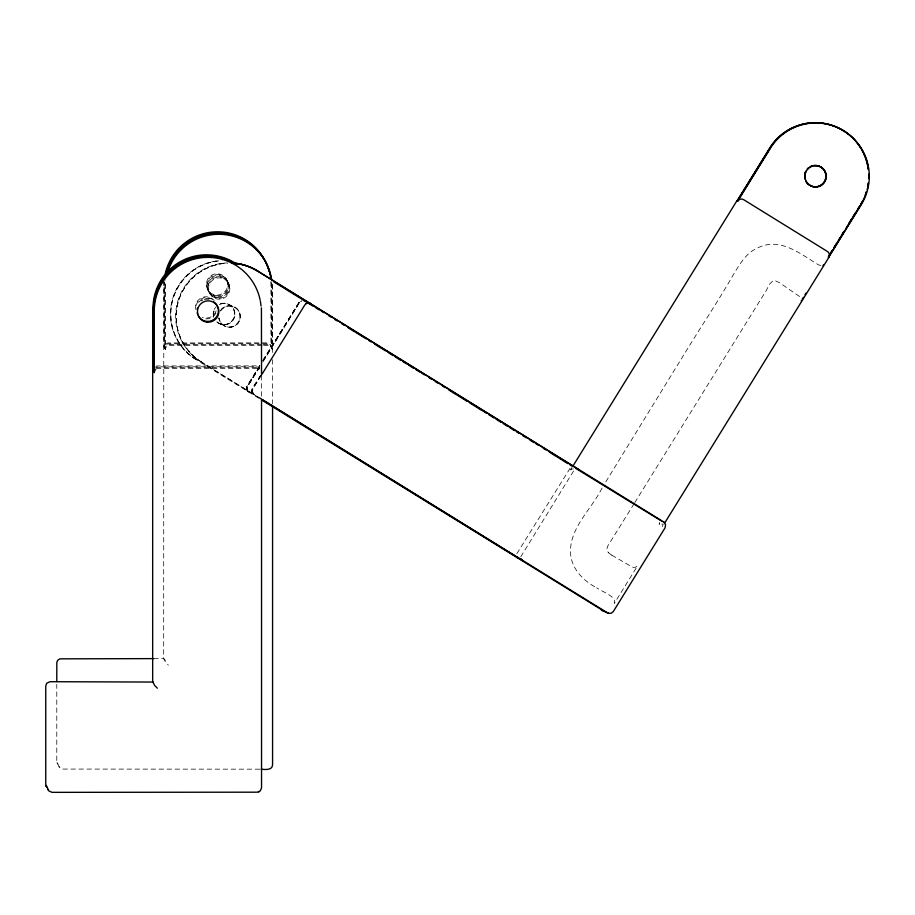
<?xml version="1.0" encoding="UTF-8"?>
<svg xmlns="http://www.w3.org/2000/svg" width="915" height="915" viewBox="0 0 915 915"><rect width="100%" height="100%" fill="white"/><g stroke="black" fill="none" stroke-linecap="round" stroke-linejoin="round"><path stroke-width="0.69" stroke-dasharray="4.58 3.43" d="M163.796 281.122L163.682 658.617L165.649 662.391L168.371 665.182M662.071 524.592L662.117 523.757M663.123 524.226L662.46 526.617M520.761 556.812L574.243 469.921M611.826 555.188L632.391 567.151L634.999 567.449L637.515 565.905L614.377 603.317C617.282 596.729 601.784 591.662 596.66 587.819M516.849 553.644L570.422 467.748M605.799 481.839L686.193 350.96C701.851 325.454 718.538 300.566 733.418 274.58C739.709 264.412 746.034 252.803 757.677 247.965C779.786 236.55 800.648 254.05 818.57 264.904L821.224 265.522M602.047 488.038C591.845 508.809 570.823 526.434 570.445 550.91C570.308 567.643 582.741 580.533 596.683 587.83M259.734 365.394L246.65 386.679L246.558 389.607L248.377 391.906M262.731 360.544L300.314 300.806M259.906 365.474L247.153 386.096A4.278 4.278 0 0 0 248.548 391.986L248.217 391.757M262.902 360.624L298.885 302.407A4.278 4.278 0 0 1 300.497 300.886M259.345 366.778L247.359 386.187A4.278 4.278 0 0 0 248.743 392.078M263.097 360.716L299.079 302.499A4.278 4.278 0 0 1 301.378 300.692M259.563 366.881L247.576 386.29A4.278 4.278 0 0 0 248.96 392.18L247.782 391.46M263.314 360.819L299.297 302.602A4.278 4.278 0 0 1 301.595 300.783M259.769 366.972L247.771 386.382A4.278 4.278 0 0 0 249.166 392.272M262.765 362.123L299.491 302.693A4.278 4.278 0 0 1 301.79 300.886M260.615 375.173L251.854 389.104L251.774 392.032L253.581 394.331M260.809 375.276L252.563 388.612A4.278 4.278 0 0 0 253.947 394.502M261.027 375.367L252.78 388.715A4.278 4.278 0 0 0 254.176 394.605L252.837 393.507M261.221 375.459L252.975 388.806A4.278 4.278 0 0 0 254.37 394.697L201.197 361.894M572.047 467.519L570.548 469.944L573.167 468.022M634.072 503.696L607.617 546.255L606.725 549.698L608.406 552.74M634.804 502.564L766.553 290.021L769.343 284.405L772.66 281.054L775.68 280.951M301.275 301.252L300.658 301.664M572.653 469.178L573.385 468.766M261.804 344.52L169.149 344.6A4.278 4.278 0 0 0 164.872 348.878L164.872 286.898A53.47 53.413 -27.3 0 1 165.329 279.921M263.234 344.52L267.512 344.52A4.278 4.278 0 0 1 271.789 348.798L271.789 286.818A53.47 53.413 -27.3 0 0 271.332 279.841M262.25 345.39L169.595 345.458A4.278 4.278 0 0 0 165.318 349.736L165.318 287.756A53.47 53.413 -27.3 0 1 165.638 281.946M263.68 345.39L267.958 345.39A4.278 4.278 0 0 1 272.235 349.656L272.235 287.676A53.47 53.413 -27.3 0 0 272.121 284.188M153.709 658.617L163.682 658.617L166.244 661.099M259.734 769.172L61.557 769.069L59.315 767.193L56.776 761.28L56.776 684.34M775.657 280.939L779.489 282.678L801.025 297.524M611.838 555.199L608.395 552.729M252.346 390.922L253.524 393.999L258.179 397.019M253.306 394.125L253.752 394.411A4.278 4.278 0 0 1 252.368 388.52M258.43 397.327L201.003 361.802A53.47 53.459 0 0 1 226.931 262.902M259.036 398.345L195.787 359.378A53.47 53.459 0 0 1 217.198 260.855M249.338 392.352L248.034 391.437L248.583 391.929M252.471 393.336L252.986 393.885L252.288 393.05M271.663 347.517L271.172 346.648L271.972 348.192M58.937 766.324L59.235 766.964M57.348 763.407L57.016 762.687L57.828 764.265M270.36 345.012L271.115 346.545M271.206 346.659L271.549 347.3M226.177 278.835L226.6 279.635M226.897 280.23A10.694 10.683 -27.6 0 1 215.757 295.019A10.694 10.683 -27.6 0 1 208.517 277.988A10.694 10.683 -27.6 0 1 226.897 280.23L227.458 281.282M227.766 281.889A10.694 10.683 -27.6 0 1 216.626 296.689A10.694 10.683 -27.6 0 1 209.375 279.658A10.694 10.683 -27.6 0 1 227.766 281.889L228.315 282.952M228.613 283.536A10.694 10.683 -27.6 0 1 217.473 298.324A10.694 10.683 -27.6 0 1 210.233 281.294A10.694 10.683 -27.6 0 1 228.613 283.536L229.036 284.336A10.694 10.683 -27.6 0 1 217.896 299.125A10.694 10.683 -27.6 0 1 210.656 282.106A10.694 10.683 -27.6 0 1 229.036 284.336M259.334 368.024L259.78 368.882A4.278 4.278 0 0 0 256.086 366.755L157.723 366.835A4.278 4.278 0 0 0 155.584 367.407M207.545 289.3L207.968 290.112M208.414 290.97L208.814 291.748M209.272 292.617L209.684 293.418M251.774 392.032L252.06 392.718M272.453 284.817L272.567 352.527M272.567 359.664L272.567 403.892M261.541 375.539L261.541 396.938M220.206 310.791A10.694 10.694 0 0 1 237.305 309.304A10.694 10.694 0 0 1 233.817 326.106A10.694 10.694 0 0 1 218.719 317.951M219.257 304.672A10.694 10.694 0 0 1 233.085 307.966A10.694 10.694 0 0 1 231.415 322.08A10.694 10.694 0 0 1 217.198 322.069M213.733 315.629A10.694 10.694 0 0 1 215.219 308.469M220.629 310.986A10.694 10.694 0 0 1 237.717 309.499A10.694 10.694 0 0 1 234.229 326.3A10.694 10.694 0 0 1 219.143 318.146M221.544 309.396A10.694 10.694 0 0 1 238.289 310.391A10.694 10.694 0 0 1 233.462 326.449A10.694 10.694 0 0 1 218.948 318.054M220.744 303.837A10.694 10.694 0 0 1 233.794 309.476A10.694 10.694 0 0 1 229.711 323.087A10.694 10.694 0 0 1 215.711 320.605M213.515 315.526A10.694 10.694 0 0 1 216.123 306.868M220.549 303.734A10.694 10.694 0 0 1 234.377 316.064A10.694 10.694 0 0 1 216.786 321.874M213.744 317.242A10.694 10.694 0 0 1 214.808 308.275M196.21 359.572A53.47 53.459 0 0 1 222.139 260.672M195.993 359.469A53.47 53.459 0 0 1 217.404 260.947M201.414 361.997A53.47 53.459 0 0 1 227.343 263.097M201.609 362.088A53.47 53.459 0 0 1 227.549 263.188M155.813 366.229A4.278 4.278 0 0 1 157.266 365.966L255.628 365.886A4.278 4.278 0 0 1 259.654 368.699M156.431 369.042A4.278 4.278 0 0 1 158.569 368.471L256.932 368.402A4.278 4.278 0 0 1 259.688 369.397M155.985 368.185A4.278 4.278 0 0 1 158.123 367.613L256.486 367.533A4.278 4.278 0 0 1 259.757 369.065M216.157 310.871A10.694 10.683 -27.5 0 1 202.215 317.413M195.524 309.373A10.694 10.683 -27.5 0 1 214.247 300.589M215.963 313.102A10.694 10.683 -27.4 0 1 205.669 318.889M196.107 305.53A10.694 10.683 -27.4 0 1 212.349 299.308M201.403 300.966A10.694 10.683 -27.4 0 1 202.764 300.2M204.228 299.64A10.694 10.683 -27.4 0 1 210.381 299.64M198.681 302.259A10.694 10.683 -27.5 0 1 211.434 299.411M271.263 282.541A53.47 53.413 -27.2 0 1 271.378 286.04L271.378 348.009A4.278 4.278 0 0 0 267.1 343.743L168.737 343.811A4.278 4.278 0 0 0 164.46 348.089L164.46 286.12A53.47 53.413 -27.2 0 1 164.574 282.621M270.817 281.683A53.47 53.413 -27.3 0 1 270.932 285.171L270.932 347.151A4.278 4.278 0 0 0 266.654 342.873L168.291 342.953A4.278 4.278 0 0 0 164.014 347.231L164.014 285.251A53.47 53.413 -27.3 0 1 164.128 281.763M659.532 522.831L659.235 524.284L659.532 522.831M247.828 386.679L247.828 386.679M253.032 389.104L253.032 389.104M299.811 302.568L299.811 302.568M270.749 345.779L270.382 345.127L270.806 345.87M216.169 295.82A10.694 10.683 -27.6 0 0 227.309 281.031A10.694 10.683 -27.6 0 0 208.929 278.789A10.694 10.683 -27.6 0 0 216.169 295.82M217.027 297.466A10.694 10.683 -27.6 0 0 228.167 282.666A10.694 10.683 -27.6 0 0 209.787 280.436A10.694 10.683 -27.6 0 0 217.027 297.466"/><path stroke-width="1.37" d="M801.22 300.944L801.288 300.852M802.146 299.399L803.393 297.306M804.994 294.641L805.909 293.132M261.976 374.246L304.706 305.118A4.278 4.278 0 0 1 310.585 303.734L257.412 270.932M572.79 466.307L736.952 200.694M770.156 148.207L737.547 200.968A4.278 4.278 0 0 1 739.16 199.447M829.573 254.599L831.792 250.996M834.011 247.405L836.241 243.802M838.46 240.21L839.947 237.808M841.423 235.407L843.653 231.815M848.834 223.42L851.796 218.628M853.283 216.226L855.502 212.635M857.732 209.032L859.208 206.63M828.281 257.092L832.73 249.886M834.217 247.496L844.591 230.706M846.066 228.304L860.146 205.532M861.106 204.434L828.498 257.184A4.278 4.278 0 0 0 829.047 255.811M664.713 522.968L828.876 257.355M822.962 265.716L823.477 264.915M153.125 682.052L50.028 681.709L46.745 683.231L45.75 685.987L45.75 784.292L48.712 790.812L51.995 792.344L257.264 792.184L260.283 790.926L261.541 787.907L261.541 399.798M258.682 791.944L259.254 791.692M153.709 658.617L59.898 658.846L57.771 660.218L56.833 662.231L56.776 681.492M261.164 769.172C264.641 769.629 272.441 770.453 272.567 764.894L272.567 406.752M575.867 468.434L661.454 520.978M601.292 610.031L603.191 610.705L261.461 399.844M259.391 397.773L608.12 613.233L611.048 613.325L613.336 611.506L665.068 527.829L665.571 524.604L663.672 521.939L310.757 303.814M601.956 610.362L608.83 613.45L608.12 613.233M663.375 521.859L664.267 522.385M522.351 560.449L522.145 560.22M579.035 469.772L257.218 270.84A53.47 53.459 0 0 0 231.472 262.902M273.791 281.843L285 288.705M285.583 289.163L304.18 300.566M304.592 300.944L313.09 306.182M315.252 307.383L319.152 309.933M321.314 311.134L323.75 312.633M328.599 315.629L331.024 317.128M334.661 319.369L337.086 320.868M341.935 323.876L344.36 325.374M347.997 327.616L354.322 331.676M355.272 332.122L366.194 338.859M368.619 340.357L371.044 341.867M374.681 344.109L380.995 348.157M381.955 348.604L385.592 350.857M388.017 352.355L393.13 355.661M395.303 356.85L400.404 360.155M402.577 361.345L406.466 363.907M408.639 365.096L413.74 368.402M415.913 369.591L419.813 372.142M421.975 373.343L424.4 374.841M429.261 377.838L431.686 379.336M435.323 381.589L437.747 383.088M442.597 386.084L445.022 387.583M448.659 389.836L454.972 393.885M455.933 394.331L467.108 401.376M469.281 402.577L481.656 410.378M482.617 410.824L486.254 413.077M488.679 414.575L493.791 417.869M495.953 419.07L501.065 422.364M503.239 423.565L507.127 426.115M509.3 427.316L514.402 430.61M516.575 431.811L518.999 433.31M522.637 435.563L526.274 437.805M529.911 440.058L533.811 442.608M535.973 443.809L538.409 445.308M543.258 448.304L545.683 449.803M549.32 452.044L555.634 456.105M556.595 456.551L567.769 463.596M569.931 464.797L572.367 466.295M262.067 399.569L522.82 560.735M157.346 688.194L154.658 685.438L152.668 681.629L152.668 307.634M521.15 558.859L521.573 559.591M47.923 789.336L48.209 789.977M516.952 556.903L517.364 557.624M46.322 786.431L45.99 785.699L46.802 787.277M261.427 307.84L261.541 374.109M828.83 255.708A4.278 4.278 0 0 1 828.624 256.417M738.943 199.356A4.278 4.278 0 0 0 737.33 200.865L769.938 148.104A53.47 53.459 0 0 1 849.074 134.677M306.113 303.506A4.278 4.278 0 0 1 310.391 303.643M308.046 302.899A4.278 4.278 0 0 1 310.174 303.54M307.852 302.808A4.278 4.278 0 0 1 309.979 303.448M303.391 300.463A4.278 4.278 0 0 1 304.1 300.68M738.737 199.253A4.278 4.278 0 0 0 737.124 200.774L769.732 148.013A53.47 53.459 0 0 1 854.656 140.029M829.253 255.903A4.278 4.278 0 0 1 828.704 257.275L861.312 204.525A53.47 53.459 0 0 0 843.939 130.937A53.47 53.459 0 0 0 770.35 148.299L737.742 201.06A4.278 4.278 0 0 1 743.632 199.676L827.309 251.396A4.278 4.278 0 0 1 829.333 255.159M231.884 263.097A53.47 53.459 0 0 1 257.63 271.034M232.078 263.188A53.47 53.459 0 0 1 257.836 271.126M868.244 183.011A53.47 53.459 0 0 1 867.9 185.253M866.311 191.864A53.47 53.459 0 0 1 865.201 195.089M862.388 201.289A53.47 53.459 0 0 1 860.695 204.239M855.411 140.876A53.47 53.459 0 0 1 862.994 152.13M863.497 153.16A53.47 53.459 0 0 1 864.858 156.271M865.27 157.334A53.47 53.459 0 0 1 867.5 164.952M867.923 167.182A53.47 53.459 0 0 1 868.266 169.424M868.438 183.103A53.47 53.459 0 0 1 867.889 186.466M867.66 187.575A53.47 53.459 0 0 1 867.134 189.782M866.505 191.967A53.47 53.459 0 0 1 860.889 204.331M849.944 135.397A53.47 53.459 0 0 1 855.605 140.967M857.069 142.694A53.47 53.459 0 0 1 860.992 148.264M861.575 149.237A53.47 53.459 0 0 1 867.695 165.043M867.923 166.153A53.47 53.459 0 0 1 868.461 169.515M868.838 174.044A53.47 53.459 0 0 1 868.827 178.574M819.177 166.198A10.694 10.694 0 0 1 823.203 183.24A10.694 10.694 0 0 1 805.795 181.193M804.743 173.953A10.694 10.694 0 0 1 805.28 172.169M807.236 169.012A10.694 10.694 0 0 1 808.586 167.731M810.152 166.713A10.694 10.694 0 0 1 811.857 165.97M813.675 165.546A10.694 10.694 0 0 1 817.392 165.661M813.87 165.638A10.694 10.694 0 0 1 825.742 173.461A10.694 10.694 0 0 1 819.348 186.157A10.694 10.694 0 0 1 806.001 181.284M805.257 179.569A10.694 10.694 0 0 1 806.321 170.602M807.43 169.103A10.694 10.694 0 0 1 808.791 167.822M810.347 166.805A10.694 10.694 0 0 1 812.062 166.061M153.994 367.498A4.278 4.278 0 0 0 152.999 370.243L152.999 308.263A53.47 53.413 -27.5 0 1 236.15 263.783M154.017 368.974A4.278 4.278 0 0 0 153.446 371.101L153.446 309.133A53.47 53.413 -27.6 0 1 235.624 264.012M154.852 369.134A4.278 4.278 0 0 0 153.846 371.89L153.846 309.911A53.47 53.413 -27.5 0 1 234.034 263.577M155.298 370.003A4.278 4.278 0 0 0 154.292 372.748L154.303 310.78A53.47 53.413 -27.6 0 1 260.18 300.269M260.398 301.412A53.47 53.413 -27.6 0 1 261.004 306.033M213.653 301.813A10.694 10.683 -27.5 0 1 214.888 318.683A10.694 10.683 -27.5 0 1 198.246 315.629M197.64 314.188A10.694 10.683 -27.5 0 1 197.24 312.678M197.125 309.567A10.694 10.683 -27.5 0 1 197.411 308.035M168.154 270.588A53.47 53.413 -27.3 0 1 271.778 280.711M165.283 273.688A53.47 53.413 -27.3 0 1 268.095 268.004M268.45 269.113A53.47 53.413 -27.3 0 1 269.113 271.343M166.69 273.07A53.47 53.413 -27.3 0 1 270.76 276.399M165.729 274.557A53.47 53.413 -27.2 0 1 269.239 271.092M269.559 272.213A53.47 53.413 -27.2 0 1 270.108 274.477M270.348 275.609A53.47 53.413 -27.2 0 1 270.76 277.908M810.015 185.413A10.694 10.694 0 0 0 826.325 176.641A10.694 10.694 0 0 0 810.564 166.907A10.694 10.694 0 0 0 810.015 185.413M206.87 322.137A10.694 10.683 -27.5 0 0 218.01 307.349A10.694 10.683 -27.5 0 0 199.63 305.118A10.694 10.683 -27.5 0 0 206.87 322.137"/></g></svg>
